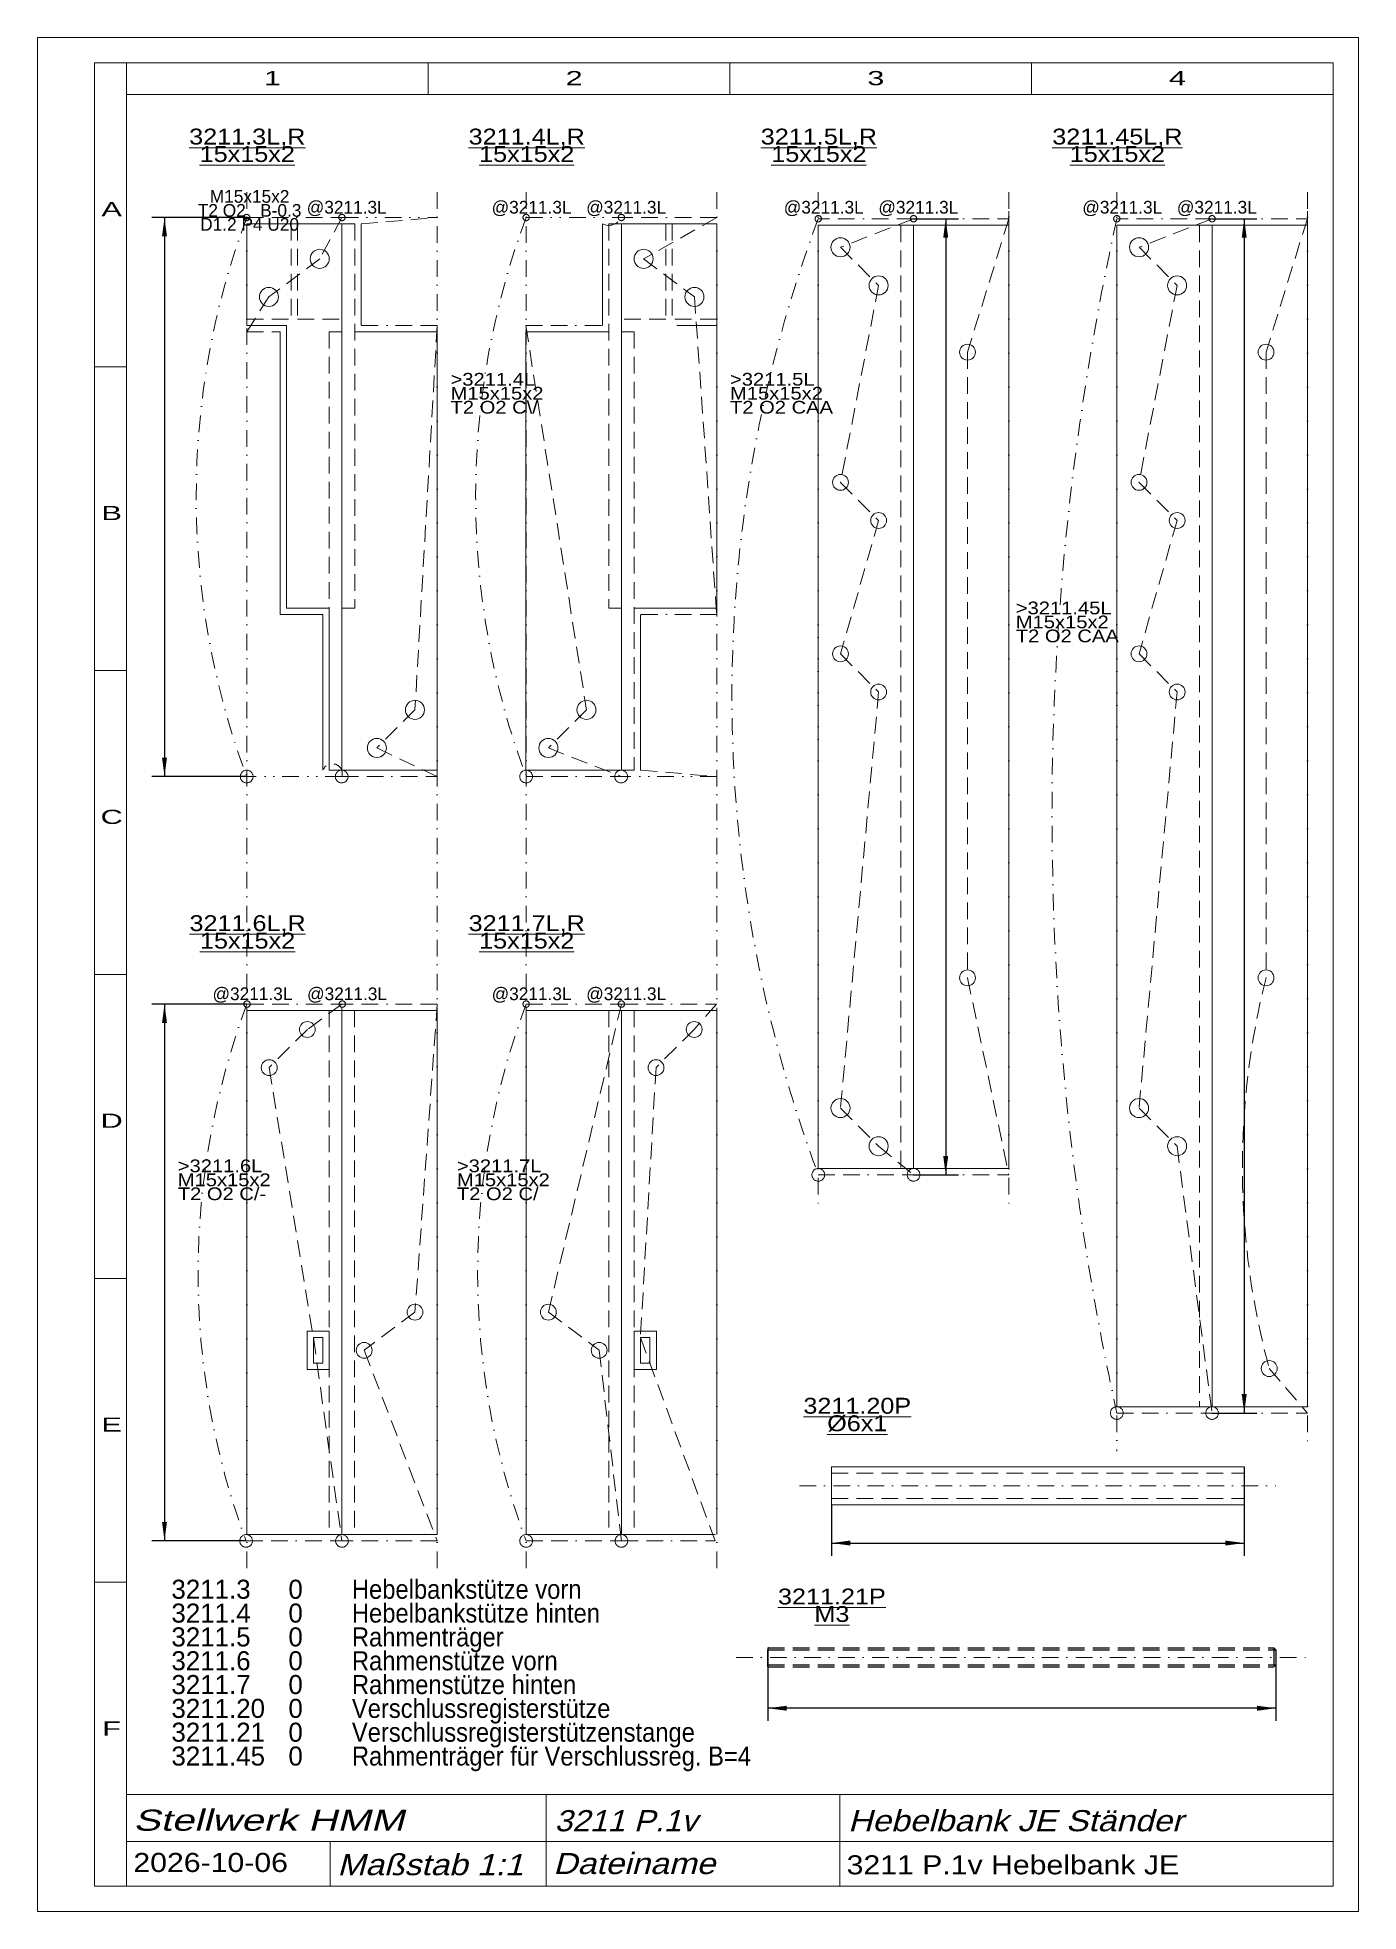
# Model space of a CAD drawing. Extents: x 1 to 209, y 1 to 296.
import ezdxf
from ezdxf.enums import TextEntityAlignment as Align

# ---------------------------------------------------------------- set-up
doc = ezdxf.new("R2010")
doc.units = 0
doc.header["$LTSCALE"] = 5.25
for name, pattern in [('BORDER', [1.75, 0.5, -0.25, 0.5, -0.25, 0, -0.25]), ('DASHDOT', [1, 0.5, -0.25, 0, -0.25]), ('DASHED', [0.75, 0.5, -0.25]), ('DIVIDE', [1.25, 0.5, -0.25, 0, -0.25, 0, -0.25]), ('PHANTOM', [2.5, 1.25, -0.25, 0.25, -0.25, 0.25, -0.25])]:
    doc.linetypes.add(name, pattern=pattern)
for name, color, linetype, lineweight in [('3211 STÄNDER JE', 7, 'CONTINUOUS', 18), ('3211_3L', 11, 'CONTINUOUS', 13), ('3211_3R', 15, 'CONTINUOUS', 13), ('3211_45L', 11, 'CONTINUOUS', 13), ('3211_45R', 15, 'CONTINUOUS', 13), ('3211_4L', 11, 'CONTINUOUS', 13), ('3211_4R', 15, 'CONTINUOUS', 13), ('3211_5L', 11, 'CONTINUOUS', 13), ('3211_5R', 15, 'CONTINUOUS', 13), ('3211_6L', 11, 'CONTINUOUS', 13), ('3211_6R', 15, 'CONTINUOUS', 13), ('3211_7L', 11, 'CONTINUOUS', 13), ('3211_7R', 15, 'CONTINUOUS', 13), ('3211___ HEBELBANK JE', 230, 'CONTINUOUS', 13), ('BEMASSUNG', 7, 'CONTINUOUS', 25), ('BESCHRIFTUNG', 7, 'CONTINUOUS', 25), ('HILFSLINIEN', 3, 'CONTINUOUS', 0), ('MASSGRENZEN', 172, 'CONTINUOUS', 25), ('MASSLINIEN', 172, 'CONTINUOUS', 25), ('MASSTEXTE', 212, 'CONTINUOUS', 25), ('MITTELLINIEN', 5, 'DASHDOT', 13), ('STANDARD', 7, 'CONTINUOUS', 0), ('UNSICHTBARE', 92, 'DASHED', 25)]:
    doc.layers.add(name, color=color, linetype=linetype, lineweight=lineweight)
doc.styles.add('Arial', font='arial.ttf')

# ---------------------------------------------------------------- blocks, each defined once
blk = doc.blocks.new('D207007488')
at = {"layer": 'MASSGRENZEN'}
for points in [[(21, 267.66), (21.39, 264.69), (20.61, 264.69)], [(21, 179.66), (20.61, 182.63), (21.39, 182.63)]]:
    blk.add_solid(points, dxfattribs=at)
at = {"layer": 'MASSLINIEN', "color": 172}
for p, q in [((33.94, 267.66), (19, 267.66)), ((21, 267.66), (21, 179.66)), ((33.94, 179.66), (19, 179.66))]:
    blk.add_line(p, q, dxfattribs=at)
blk = doc.blocks.new('D207007744')
at = {"layer": 'MASSGRENZEN'}
for points in [[(21, 143.84), (21.39, 140.87), (20.61, 140.87)], [(21, 59.34), (20.61, 62.32), (21.39, 62.32)]]:
    blk.add_solid(points, dxfattribs=at)
at = {"layer": 'MASSLINIEN', "color": 172}
for p, q in [((33.99, 143.84), (19, 143.84)), ((21, 143.84), (21, 59.34)), ((33.85, 59.34), (19, 59.34))]:
    blk.add_line(p, q, dxfattribs=at)
blk = doc.blocks.new('D207008256')
at = {"layer": 'MASSGRENZEN'}
for points in [[(144, 267.47), (144.39, 264.49), (143.61, 264.49)], [(144, 116.97), (143.61, 119.94), (144.39, 119.94)]]:
    blk.add_solid(points, dxfattribs=at)
at = {"layer": 'MASSLINIEN', "color": 172}
for p, q in [((138.94, 267.47), (146, 267.47)), ((144, 267.47), (144, 116.97)), ((138.94, 116.97), (146, 116.97))]:
    blk.add_line(p, q, dxfattribs=at)
blk = doc.blocks.new('D207008512')
at = {"layer": 'MASSGRENZEN'}
for points in [[(191, 267.47), (191.39, 264.49), (190.61, 264.49)], [(191, 79.47), (190.61, 82.44), (191.39, 82.44)]]:
    blk.add_solid(points, dxfattribs=at)
at = {"layer": 'MASSLINIEN', "color": 172}
for p, q in [((185.94, 267.47), (193, 267.47)), ((191, 267.47), (191, 79.47)), ((185.94, 79.47), (193, 79.47))]:
    blk.add_line(p, q, dxfattribs=at)
blk = doc.blocks.new('D207009024')
at = {"layer": 'MASSGRENZEN'}
for points in [[(126, 59), (128.97, 59.39), (128.97, 58.61)], [(191, 59), (188.03, 58.61), (188.03, 59.39)]]:
    blk.add_solid(points, dxfattribs=at)
at = {"layer": 'MASSLINIEN', "color": 172}
for p, q in [((191, 71), (191, 57)), ((126, 65), (126, 57)), ((126, 59), (191, 59))]:
    blk.add_line(p, q, dxfattribs=at)
blk = doc.blocks.new('D207009280')
at = {"layer": 'MASSGRENZEN'}
for points in [[(116, 33), (118.97, 33.39), (118.97, 32.61)], [(196, 33), (193.03, 32.61), (193.03, 33.39)]]:
    blk.add_solid(points, dxfattribs=at)
at = {"layer": 'MASSLINIEN', "color": 172}
for p, q in [((116, 42.4), (116, 31)), ((196, 39.81), (196, 31)), ((196, 33), (116, 33))]:
    blk.add_line(p, q, dxfattribs=at)

msp = doc.modelspace()

# ---------------------------------------------------------------- linework, layer by layer
at = {"layer": '3211 STÄNDER JE'}
for p, q in [((153.94, 268.66), (153.94, 117.97)), ((200.94, 268.66), (200.94, 80.47)), ((33.94, 266.66), (33.94, 250.66)), ((33.94, 266.66), (49.04, 266.66)), ((48.94, 266.66), (48.94, 180.66)), ((48.94, 266.66), (50.95, 266.66)), ((90.94, 266.66), (92.94, 266.66)), ((107.94, 266.66), (92.85, 266.66)), ((92.94, 266.66), (92.94, 180.66)), ((107.94, 266.66), (107.94, 206.16)), ((123.94, 266.47), (123.94, 117.97)), ((138.94, 266.47), (123.94, 266.47)), ((138.94, 266.47), (138.94, 117.97)), ((138.94, 266.47), (153.94, 266.47)), ((170.94, 266.47), (170.94, 80.47)), ((185.94, 266.47), (170.94, 266.47)), ((185.94, 266.47), (185.94, 80.47)), ((185.94, 266.47), (200.94, 266.47)), ((33.94, 250.66), (40.19, 250.66)), ((40.19, 250.66), (40.19, 206.16)), ((63.94, 249.66), (50.95, 249.66)), ((63.94, 249.66), (63.94, 180.66)), ((77.89, 249.66), (90.94, 249.66)), ((77.89, 249.66), (77.89, 180.66)), ((107.94, 250.66), (101.69, 250.66)), ((40.19, 206.16), (46.94, 206.16)), ((46.94, 206.16), (46.94, 180.66)), ((50.95, 206.16), (48.94, 206.16)), ((92.95, 206.16), (90.94, 206.16)), ((107.94, 206.16), (94.94, 206.16)), ((48.94, 180.66), (46.94, 180.66)), ((48.9, 180.66), (63.94, 180.66)), ((77.85, 180.66), (92.94, 180.66)), ((94.94, 180.66), (92.94, 180.66)), ((33.94, 142.84), (33.94, 60.34)), ((33.99, 142.84), (48.94, 142.84)), ((48.94, 143.34), (48.94, 130.34)), ((48.94, 142.84), (48.94, 60.34)), ((63.94, 142.84), (48.94, 142.84)), ((63.94, 142.84), (63.94, 60.34)), ((77.94, 142.84), (77.94, 60.34)), ((77.94, 142.84), (92.94, 142.84)), ((92.94, 142.84), (92.94, 60.34)), ((92.94, 142.84), (107.89, 142.84)), ((92.94, 142.84), (92.94, 129.84)), ((107.94, 142.84), (107.94, 60.34)), ((123.94, 117.97), (138.94, 117.97)), ((138.94, 117.97), (153.94, 117.97)), ((43.44, 92.34), (46.94, 92.34)), ((43.44, 86.34), (43.44, 92.34)), ((46.94, 92.34), (46.94, 86.34)), ((94.94, 92.34), (98.44, 92.34)), ((94.94, 86.34), (94.94, 92.34)), ((98.44, 92.34), (98.44, 86.34)), ((46.94, 86.34), (43.44, 86.34)), ((98.44, 86.34), (94.94, 86.34)), ((170.94, 80.47), (185.94, 80.47)), ((185.94, 80.47), (200.94, 80.47)), ((126, 71), (191, 71)), ((126, 71), (126, 65)), ((191, 71), (191, 65)), ((126, 65), (191, 65)), ((33.85, 60.34), (48.94, 60.34)), ((63.94, 60.34), (48.94, 60.34)), ((77.94, 60.34), (92.94, 60.34)), ((92.94, 60.34), (107.7, 60.34))]:
    msp.add_line(p, q, dxfattribs=at)
at = {"layer": '3211 STÄNDER JE', "linetype": 'DASHED'}
for p, q in [((40.94, 266.66), (40.94, 251.66)), ((41.94, 266.66), (41.94, 251.66)), ((50.95, 266.66), (50.95, 206.16)), ((90.94, 266.66), (90.94, 206.16)), ((99.94, 266.66), (99.94, 251.66)), ((100.94, 266.66), (100.94, 251.66)), ((136.94, 266.42), (136.94, 117.97)), ((183.94, 266.42), (183.94, 80.47)), ((33.94, 251.66), (40.94, 251.66)), ((41.94, 251.66), (48.94, 251.66)), ((99.94, 251.66), (92.94, 251.66)), ((107.94, 251.66), (100.94, 251.66)), ((46.94, 249.66), (46.94, 206.16)), ((46.94, 249.66), (48.94, 249.66)), ((94.94, 249.66), (92.94, 249.66)), ((94.94, 249.66), (94.94, 180.66)), ((46.94, 142.84), (46.94, 60.34)), ((50.94, 142.84), (50.94, 60.34)), ((90.94, 142.84), (90.94, 60.34)), ((94.94, 142.84), (94.94, 60.34)), ((126, 70), (191, 70)), ((126, 66), (191, 66))]:
    msp.add_line(p, q, dxfattribs=at)
at = {"layer": '3211_3L', "linetype": 'BORDER'}
for p, q in [((33.94, 267.66), (48.94, 267.66)), ((33.94, 249.66), (39.19, 249.66))]:
    msp.add_line(p, q, dxfattribs=at)
at = {"layer": '3211_3L', "linetype": 'DASHED'}
for p, q in [((48.94, 267.66), (45.44, 261.16)), ((45.44, 261.16), (37.44, 255.16)), ((37.44, 255.16), (33.94, 249.66))]:
    msp.add_line(p, q, dxfattribs=at)
at = {"layer": '3211_3L'}
for p, q in [((39.19, 249.66), (39.19, 205.16)), ((39.19, 205.16), (45.94, 205.16)), ((45.94, 205.16), (45.94, 180.66))]:
    msp.add_line(p, q, dxfattribs=at)
at = {"layer": '3211_3L', "linetype": 'DIVIDE'}
msp.add_line((48.94, 179.66), (33.94, 179.66), dxfattribs=at)
at = {"layer": '3211_3L', "linetype": 'PHANTOM'}
for centre, radius in [((33.94, 267.66), 0.5), ((33.94, 179.66), 1)]:
    msp.add_circle(centre, radius, dxfattribs=at)
at = {"layer": '3211_3L'}
for centre in [(45.44, 261.16), (37.44, 255.16)]:
    msp.add_circle(centre, 1.5, dxfattribs=at)
at = {"layer": '3211_3L', "linetype": 'DASHED'}
msp.add_arc((47.42, 180.09), 1.58, 344.099, 519.0311, dxfattribs=at)
at = {"layer": '3211_3R', "linetype": 'DIVIDE'}
msp.add_line((48.94, 267.66), (63.94, 267.66), dxfattribs=at)
at = {"layer": '3211_3R', "linetype": 'DASHED'}
for p, q in [((51.95, 266.66), (63.94, 267.66)), ((63.94, 250.66), (60.44, 190.16)), ((60.44, 190.16), (54.44, 184.16)), ((54.44, 184.16), (63.94, 179.66))]:
    msp.add_line(p, q, dxfattribs=at)
at = {"layer": '3211_3R'}
msp.add_line((51.95, 266.66), (51.95, 250.66), dxfattribs=at)
at = {"layer": '3211_3R', "linetype": 'BORDER'}
for p, q in [((63.94, 250.66), (51.95, 250.66)), ((48.9, 179.66), (63.94, 179.66))]:
    msp.add_line(p, q, dxfattribs=at)
at = {"layer": '3211_3R', "linetype": 'PHANTOM'}
for centre, radius in [((48.94, 267.66), 0.5), ((48.9, 179.66), 1)]:
    msp.add_circle(centre, radius, dxfattribs=at)
at = {"layer": '3211_3R'}
for centre in [(60.44, 190.16), (54.44, 184.16)]:
    msp.add_circle(centre, 1.5, dxfattribs=at)
at = {"layer": '3211_45L', "linetype": 'BORDER'}
for p, q in [((185.94, 267.47), (170.94, 267.47)), ((170.94, 79.47), (185.94, 79.47))]:
    msp.add_line(p, q, dxfattribs=at)
at = {"layer": '3211_45L', "linetype": 'DASHED'}
for p, q in [((185.94, 267.47), (174.44, 262.97)), ((174.44, 262.97), (180.44, 256.97)), ((180.44, 256.97), (174.44, 225.97)), ((174.44, 225.97), (180.44, 219.97)), ((180.44, 219.97), (174.44, 198.97)), ((174.44, 198.97), (180.44, 192.97)), ((180.44, 192.97), (174.44, 127.47)), ((174.44, 127.47), (180.44, 121.47)), ((180.44, 121.47), (185.94, 79.47))]:
    msp.add_line(p, q, dxfattribs=at)
at = {"layer": '3211_45L', "linetype": 'PHANTOM'}
for centre, radius in [((170.94, 267.47), 0.5), ((170.94, 79.47), 1)]:
    msp.add_circle(centre, radius, dxfattribs=at)
at = {"layer": '3211_45L'}
for centre, radius in [((174.44, 262.97), 1.5), ((180.44, 256.97), 1.5), ((174.44, 225.97), 1.25), ((180.44, 219.97), 1.25), ((174.44, 198.97), 1.25), ((180.44, 192.97), 1.25), ((174.44, 127.47), 1.5), ((180.44, 121.47), 1.5)]:
    msp.add_circle(centre, radius, dxfattribs=at)
at = {"layer": '3211_45R', "linetype": 'BORDER'}
for p, q in [((185.94, 267.47), (200.94, 267.47)), ((185.94, 79.47), (200.94, 79.47))]:
    msp.add_line(p, q, dxfattribs=at)
at = {"layer": '3211_45R', "linetype": 'DASHED'}
for p, q in [((200.94, 267.47), (194.44, 246.47)), ((194.44, 246.47), (194.44, 147.97)), ((194.94, 86.47), (200.94, 79.47))]:
    msp.add_line(p, q, dxfattribs=at)
at = {"layer": '3211_45R', "linetype": 'PHANTOM'}
for centre, radius in [((185.94, 267.47), 0.5), ((185.94, 79.47), 1)]:
    msp.add_circle(centre, radius, dxfattribs=at)
at = {"layer": '3211_45R'}
for centre in [(194.44, 246.47), (194.44, 147.97), (194.94, 86.47)]:
    msp.add_circle(centre, 1.25, dxfattribs=at)
at = {"layer": '3211_45R', "linetype": 'DASHED'}
msp.add_arc((311.94, 118.17), 121.22, 165.7701, 195.1615, dxfattribs=at)
at = {"layer": '3211_4L', "linetype": 'DIVIDE'}
msp.add_line((77.94, 267.66), (92.94, 267.66), dxfattribs=at)
at = {"layer": '3211_4L'}
msp.add_line((89.94, 266.66), (89.94, 250.66), dxfattribs=at)
at = {"layer": '3211_4L', "linetype": 'BORDER'}
for p, q in [((77.89, 250.66), (89.94, 250.66)), ((77.94, 179.66), (92.94, 179.66))]:
    msp.add_line(p, q, dxfattribs=at)
at = {"layer": '3211_4L', "linetype": 'DASHED'}
for p, q in [((77.89, 250.66), (87.44, 190.16)), ((87.44, 190.16), (81.44, 184.16)), ((81.44, 184.16), (92.94, 179.66))]:
    msp.add_line(p, q, dxfattribs=at)
at = {"layer": '3211_4L', "linetype": 'PHANTOM'}
for centre, radius in [((77.94, 267.66), 0.5), ((77.94, 179.66), 1)]:
    msp.add_circle(centre, radius, dxfattribs=at)
at = {"layer": '3211_4L'}
for centre in [(87.44, 190.16), (81.44, 184.16)]:
    msp.add_circle(centre, 1.5, dxfattribs=at)
at = {"layer": '3211_4L', "linetype": 'DASHED'}
msp.add_arc((90.94, 268.66), 2.24, 243.4349, 333.4349, dxfattribs=at)
at = {"layer": '3211_4R', "linetype": 'BORDER'}
for p, q in [((107.94, 267.66), (92.94, 267.66)), ((107.94, 205.16), (95.94, 205.16))]:
    msp.add_line(p, q, dxfattribs=at)
at = {"layer": '3211_4R', "linetype": 'DASHED'}
for p, q in [((107.94, 267.66), (96.44, 261.16)), ((96.44, 261.16), (104.44, 255.16)), ((104.44, 255.16), (107.94, 205.16)), ((95.94, 180.66), (107.94, 179.66))]:
    msp.add_line(p, q, dxfattribs=at)
at = {"layer": '3211_4R'}
msp.add_line((95.94, 205.16), (95.94, 180.66), dxfattribs=at)
at = {"layer": '3211_4R', "linetype": 'DIVIDE'}
msp.add_line((107.94, 179.66), (92.9, 179.66), dxfattribs=at)
at = {"layer": '3211_4R', "linetype": 'PHANTOM'}
for centre, radius in [((92.94, 267.66), 0.5), ((92.9, 179.66), 1)]:
    msp.add_circle(centre, radius, dxfattribs=at)
at = {"layer": '3211_4R'}
for centre in [(96.44, 261.16), (104.44, 255.16)]:
    msp.add_circle(centre, 1.5, dxfattribs=at)
at = {"layer": '3211_5L', "linetype": 'BORDER'}
for p, q in [((138.94, 267.47), (123.94, 267.47)), ((123.94, 116.97), (138.94, 116.97))]:
    msp.add_line(p, q, dxfattribs=at)
at = {"layer": '3211_5L', "linetype": 'DASHED'}
for p, q in [((138.94, 267.47), (127.44, 262.97)), ((127.44, 262.97), (133.44, 256.97)), ((133.44, 256.97), (127.44, 225.97)), ((127.44, 225.97), (133.44, 219.97)), ((133.44, 219.97), (127.44, 198.97)), ((127.44, 198.97), (133.44, 192.97)), ((133.44, 192.97), (127.44, 127.47)), ((127.44, 127.47), (133.44, 121.47)), ((133.44, 121.47), (138.94, 116.97))]:
    msp.add_line(p, q, dxfattribs=at)
at = {"layer": '3211_5L', "linetype": 'PHANTOM'}
for centre, radius in [((123.94, 267.47), 0.5), ((123.94, 116.97), 1)]:
    msp.add_circle(centre, radius, dxfattribs=at)
at = {"layer": '3211_5L'}
for centre, radius in [((127.44, 262.97), 1.5), ((133.44, 256.97), 1.5), ((127.44, 225.97), 1.25), ((133.44, 219.97), 1.25), ((127.44, 198.97), 1.25), ((133.44, 192.97), 1.25), ((127.44, 127.47), 1.5), ((133.44, 121.47), 1.5)]:
    msp.add_circle(centre, radius, dxfattribs=at)
at = {"layer": '3211_5R', "linetype": 'BORDER'}
for p, q in [((138.94, 267.47), (153.94, 267.47)), ((138.94, 116.97), (153.94, 116.97))]:
    msp.add_line(p, q, dxfattribs=at)
at = {"layer": '3211_5R', "linetype": 'DASHED'}
for p, q in [((153.94, 267.47), (147.44, 246.47)), ((147.44, 246.47), (147.44, 147.97)), ((147.44, 147.97), (153.94, 116.97))]:
    msp.add_line(p, q, dxfattribs=at)
at = {"layer": '3211_5R', "linetype": 'PHANTOM'}
for centre, radius in [((138.94, 267.47), 0.5), ((138.94, 116.97), 1)]:
    msp.add_circle(centre, radius, dxfattribs=at)
at = {"layer": '3211_5R'}
for centre in [(147.44, 246.47), (147.44, 147.97)]:
    msp.add_circle(centre, 1.25, dxfattribs=at)
at = {"layer": '3211_6L', "linetype": 'BORDER'}
for p, q in [((33.99, 143.84), (48.94, 143.84)), ((33.85, 59.34), (48.94, 59.34))]:
    msp.add_line(p, q, dxfattribs=at)
at = {"layer": '3211_6L', "linetype": 'DASHED'}
for p, q in [((48.94, 143.84), (43.49, 139.84)), ((43.49, 139.84), (37.49, 133.84)), ((37.49, 133.84), (44.44, 91.34)), ((44.44, 91.34), (48.94, 59.34))]:
    msp.add_line(p, q, dxfattribs=at)
at = {"layer": '3211_6L'}
for p, q in [((44.44, 87.34), (44.44, 91.34)), ((44.44, 91.34), (45.94, 91.34)), ((45.94, 91.34), (45.94, 87.34)), ((45.94, 87.34), (44.44, 87.34))]:
    msp.add_line(p, q, dxfattribs=at)
at = {"layer": '3211_6L', "linetype": 'PHANTOM'}
for centre, radius in [((33.99, 143.84), 0.5), ((33.85, 59.34), 1)]:
    msp.add_circle(centre, radius, dxfattribs=at)
at = {"layer": '3211_6L'}
for centre in [(43.49, 139.84), (37.49, 133.84)]:
    msp.add_circle(centre, 1.25, dxfattribs=at)
at = {"layer": '3211_6R', "linetype": 'BORDER'}
for p, q in [((63.94, 143.84), (48.99, 143.84)), ((63.94, 59.34), (48.94, 59.34))]:
    msp.add_line(p, q, dxfattribs=at)
at = {"layer": '3211_6R', "linetype": 'DASHED'}
for p, q in [((63.94, 143.84), (60.44, 95.34)), ((60.44, 95.34), (52.44, 89.34)), ((52.44, 89.34), (63.94, 59.34))]:
    msp.add_line(p, q, dxfattribs=at)
at = {"layer": '3211_6R', "linetype": 'PHANTOM'}
for centre, radius in [((48.99, 143.84), 0.5), ((48.94, 59.34), 1)]:
    msp.add_circle(centre, radius, dxfattribs=at)
at = {"layer": '3211_6R'}
for centre in [(60.44, 95.34), (52.44, 89.34)]:
    msp.add_circle(centre, 1.25, dxfattribs=at)
at = {"layer": '3211_7L', "linetype": 'BORDER'}
for p, q in [((77.94, 143.84), (92.94, 143.84)), ((77.94, 59.34), (92.94, 59.34))]:
    msp.add_line(p, q, dxfattribs=at)
at = {"layer": '3211_7L', "linetype": 'DASHED'}
for p, q in [((92.94, 143.84), (81.44, 95.34)), ((81.44, 95.34), (89.44, 89.34)), ((89.44, 89.34), (92.94, 59.34))]:
    msp.add_line(p, q, dxfattribs=at)
at = {"layer": '3211_7L', "linetype": 'PHANTOM'}
for centre, radius in [((77.94, 143.84), 0.5), ((77.94, 59.34), 1)]:
    msp.add_circle(centre, radius, dxfattribs=at)
at = {"layer": '3211_7L'}
for centre in [(81.44, 95.34), (89.44, 89.34)]:
    msp.add_circle(centre, 1.25, dxfattribs=at)
at = {"layer": '3211_7R', "linetype": 'BORDER'}
for p, q in [((92.94, 143.84), (107.89, 143.84)), ((92.94, 59.34), (107.7, 59.34))]:
    msp.add_line(p, q, dxfattribs=at)
at = {"layer": '3211_7R', "linetype": 'DASHED'}
for p, q in [((107.89, 143.84), (104.39, 139.84)), ((104.39, 139.84), (98.39, 133.84)), ((98.39, 133.84), (95.94, 91.34)), ((95.94, 91.34), (107.7, 59.34))]:
    msp.add_line(p, q, dxfattribs=at)
at = {"layer": '3211_7R'}
for p, q in [((95.94, 87.34), (95.94, 91.34)), ((95.94, 91.34), (97.44, 91.34)), ((97.44, 91.34), (97.44, 87.34)), ((97.44, 87.34), (95.94, 87.34))]:
    msp.add_line(p, q, dxfattribs=at)
at = {"layer": '3211_7R', "linetype": 'PHANTOM'}
for centre, radius in [((92.94, 143.84), 0.5), ((92.94, 59.34), 1)]:
    msp.add_circle(centre, radius, dxfattribs=at)
at = {"layer": '3211_7R'}
for centre in [(104.39, 139.84), (98.39, 133.84)]:
    msp.add_circle(centre, 1.25, dxfattribs=at)
at = {"layer": '3211___ HEBELBANK JE', "linetype": 'DASHDOT'}
for centre, radius, start, end in [((151.67, 223.66), 125.68, 159.5062, 200.4938), ((195.67, 223.66), 125.68, 159.5062, 200.4938), ((325.27, 192.22), 214.93, 159.5062, 200.4938), ((598.14, 173.47), 437.41, 167.5904, 192.4096), ((146.96, 101.4), 120.68, 159.4084, 200.396), ((190.98, 101.59), 120.68, 159.5062, 200.4938)]:
    msp.add_arc(centre, radius, start, end, dxfattribs=at)
at = {"layer": 'HILFSLINIEN'}
msp.add_line((185.94, 80.47), (200.94, 80.47), dxfattribs=at)
at = {"layer": 'MITTELLINIEN'}
for p, q in [((33.94, 271.66), (33.94, 54.34)), ((63.94, 271.66), (63.94, 54.34)), ((77.94, 271.66), (77.94, 54.34)), ((107.94, 271.66), (107.94, 54.34)), ((123.94, 271.66), (123.94, 111.97)), ((153.94, 271.66), (153.94, 111.97)), ((170.94, 271.66), (170.94, 73.47)), ((200.94, 271.66), (200.94, 74.47)), ((123.94, 205.47), (123.94, 180.47)), ((123.94, 205.47), (123.94, 180.47)), ((170.94, 205.47), (170.94, 180.47)), ((170.94, 205.47), (170.94, 180.47)), ((121, 68), (196, 68)), ((111, 41), (201, 41))]:
    msp.add_line(p, q, dxfattribs=at)
at = {"layer": 'STANDARD'}
for p, q in [((1, 1), (1, 296)), ((1, 296), (209, 296)), ((209, 296), (209, 1)), ((10, 5), (10, 292)), ((10, 292), (15, 292)), ((15, 292), (205, 292)), ((15, 287), (15, 292)), ((62.5, 292), (62.5, 287)), ((110, 292), (110, 287)), ((157.5, 292), (157.5, 287)), ((205, 292), (205, 287)), ((15, 287), (205, 287)), ((15, 5), (15, 287)), ((205, 287), (205, 5)), ((10, 244.17), (15, 244.17)), ((10, 196.33), (15, 196.33)), ((205, 182.12), (205, 5.12)), ((10, 148.5), (15, 148.5)), ((10, 100.67), (15, 100.67)), ((10, 52.83), (15, 52.83)), ((10, 5), (15, 5)), ((205, 5), (15, 5)), ((209, 1), (1, 1))]:
    msp.add_line(p, q, dxfattribs=at)
at = {"layer": 'STANDARD', "lineweight": 0}
for p, q in [((15, 19.4), (205, 19.4)), ((81.11, 19.4), (81.11, 5)), ((127.31, 19.4), (127.31, 5)), ((15, 12), (205, 12)), ((47.11, 12), (47.11, 5))]:
    msp.add_line(p, q, dxfattribs=at)
at = {"layer": 'UNSICHTBARE'}
for p, q in [((116, 42.5), (116.1, 42.5)), ((116, 39.5), (116, 42.5)), ((116, 42.5), (195.69, 42.5)), ((116, 42.5), (116, 39.5)), ((116, 42.4), (116, 41.4)), ((116, 42.19), (196, 42.19)), ((116, 41.4), (116, 40.6)), ((195.69, 42.5), (195.69, 39.5)), ((195.69, 42.5), (196, 42.19)), ((196, 42.19), (196, 39.81)), ((116, 39.6), (116, 40.6)), ((116, 39.81), (196, 39.81)), ((116, 39.5), (116.1, 39.5)), ((116, 39.5), (195.69, 39.5)), ((195.69, 39.5), (196, 39.81))]:
    msp.add_line(p, q, dxfattribs=at)
for centre, start, end in [((116.1, 42.4), 90, 180), ((116.1, 39.6), 180, 270)]:
    msp.add_arc(centre, 0.1, start, end, dxfattribs=at)

# ---------------------------------------------------------------- block references
at = {"layer": 'BEMASSUNG'}
for name in ['D207007488', 'D207008256', 'D207008512', 'D207007744', 'D207009024', 'D207009280']:
    msp.add_blockref(name, (0, 0), dxfattribs=at)

# ---------------------------------------------------------------- texts
at = {"layer": '3211_3L', "insert": (34.4, 268.77), "char_height": 2, "attachment_point": 5, "line_spacing_factor": 0.66, "style": 'Arial'}
msp.add_mtext('\\W0.972813;M15x15x2 \\PT2 O2   B-0.3\\PD1.2 P4 U20\\P', dxfattribs=at)
at = {"layer": '3211_3R', "style": 'Arial', "width": 0.972833}
msp.add_text('@3211.3L', height=2, dxfattribs=at).set_placement((49.69, 269.28), align=Align.MIDDLE_CENTER)
at = {"layer": '3211_45L', "style": 'Arial', "width": 0.972833}
msp.add_text('@3211.3L', height=2, dxfattribs=at).set_placement((171.8, 269.28), align=Align.MIDDLE_CENTER)
at = {"layer": '3211_45R', "style": 'Arial', "width": 0.972833}
msp.add_text('@3211.3L', height=2, dxfattribs=at).set_placement((186.69, 269.28), align=Align.MIDDLE_CENTER)
at = {"layer": '3211_4L', "style": 'Arial', "width": 0.972833}
msp.add_text('@3211.3L', height=2, dxfattribs=at).set_placement((78.8, 269.28), align=Align.MIDDLE_CENTER)
at = {"layer": '3211_4R', "style": 'Arial', "width": 0.972833}
msp.add_text('@3211.3L', height=2, dxfattribs=at).set_placement((93.69, 269.28), align=Align.MIDDLE_CENTER)
at = {"layer": '3211_5L', "style": 'Arial', "width": 0.972833}
msp.add_text('@3211.3L', height=2, dxfattribs=at).set_placement((124.8, 269.28), align=Align.MIDDLE_CENTER)
at = {"layer": '3211_5R', "style": 'Arial', "width": 0.972833}
msp.add_text('@3211.3L', height=2, dxfattribs=at).set_placement((139.69, 269.28), align=Align.MIDDLE_CENTER)
at = {"layer": '3211_6L', "style": 'Arial', "width": 0.972833}
msp.add_text('@3211.3L', height=2, dxfattribs=at).set_placement((34.85, 145.46), align=Align.MIDDLE_CENTER)
at = {"layer": '3211_6R', "style": 'Arial', "width": 0.972833}
msp.add_text('@3211.3L', height=2, dxfattribs=at).set_placement((49.74, 145.46), align=Align.MIDDLE_CENTER)
at = {"layer": '3211_7L', "style": 'Arial', "width": 0.972833}
msp.add_text('@3211.3L', height=2, dxfattribs=at).set_placement((78.8, 145.46), align=Align.MIDDLE_CENTER)
at = {"layer": '3211_7R', "style": 'Arial', "width": 0.972833}
msp.add_text('@3211.3L', height=2, dxfattribs=at).set_placement((93.69, 145.46), align=Align.MIDDLE_CENTER)
at = {"layer": '3211___ HEBELBANK JE', "style": 'Arial'}
for s, insert, char_height, attachment_point, line_spacing_factor in [('\\W1.135103;\\L3211.3L,R\\P15x15x2', (34.03, 279.01), 2.5, 5, 0.66), ('\\W1.135103;\\L3211.4L,R\\P15x15x2', (78.03, 279.01), 2.5, 5, 0.66), ('\\W1.135103;\\L3211.5L,R\\P15x15x2', (124.03, 279.01), 2.5, 5, 0.66), ('\\W1.135108;\\L3211.45L,R\\P15x15x2', (171.03, 279.01), 2.5, 5, 0.66), ('\\W1.135146;>3211.4L\\PM15x15x2\\PT2 O2 C\\/', (66.04, 236.77), 2, 7, 0.66), ('\\W1.135145;>3211.5L\\PM15x15x2\\PT2 O2 CAA', (110.04, 236.77), 2, 7, 0.66), ('\\W1.135145;>3211.45L\\PM15x15x2\\PT2 O2 CAA', (155.04, 200.77), 2, 7, 0.66), ('\\W1.135103;\\L3211.6L,R\\P15x15x2', (34.08, 155.19), 2.5, 5, 0.66), ('\\W1.135103;\\L3211.7L,R\\P15x15x2', (78.03, 155.19), 2.5, 5, 0.66), ('\\W1.135146;>3211.6L\\PM15x15x2\\PT2 O2 C/-', (23.09, 112.95), 2, 7, 0.66), ('\\W1.135146;>3211.7L\\PM15x15x2\\PT2 O2 C/\\', (67.04, 112.95), 2, 7, 0.66), ('\\W1.135104;\\L3211.20P\\PØ6x1', (130.08, 79.19), 2.5, 5, 0.66), ('\\W0.972809;3211.3\\P3211.4\\P3211.5\\P3211.6\\P3211.7\\P3211.20\\P3211.21\\P3211.45', (22.09, 53.23), 3, 1, 0.75), ('\\W0.972828;0\\P0\\P0\\P0\\P0\\P0\\P0\\P0', (40.51, 53.23), 3, 1, 0.75), ('\\W0.891761;Hebelbankstütze vorn\\PHebelbankstütze hinten\\PRahmenträger\\PRahmenstütze vorn\\PRahmenstütze hinten\\PVerschlussregisterstütze\\PVerschlussregisterstützenstange\\PRahmenträger für Verschlussreg. B=4\\P', (50.51, 53.23), 3, 1, 0.75), ('\\W1.135105;\\L3211.21P\\PM3', (126.08, 49.19), 2.5, 5, 0.66)]:
    msp.add_mtext(s, dxfattribs=dict(at, insert=insert, char_height=char_height, attachment_point=attachment_point, line_spacing_factor=line_spacing_factor))
at = {"layer": 'BESCHRIFTUNG', "style": 'Arial', "oblique": 15}
for s, width, p in [('Stellwerk HMM', 1.365378, (16.1, 17.04)), ('3211 P.1v', 1.072904, (82.42, 16.96)), ('Hebelbank JE Ständer', 1.134942, (128.62, 16.96)), ('Maßstab 1:1', 1.134935, (48.21, 10.04)), ('Dateiname', 1.135074, (82.2, 10.22))]:
    msp.add_text(s, height=3.325, dxfattribs=dict(at, width=width)).set_placement(p, align=Align.TOP_LEFT)
at = {"layer": 'BESCHRIFTUNG', "style": 'Arial'}
for s, width, p in [('2026-10-06', 1.135137, (16.1, 10.22)), ('3211 P.1v Hebelbank JE', 1.135067, (128.4, 9.85))]:
    msp.add_text(s, height=3, dxfattribs=dict(at, width=width)).set_placement(p, align=Align.TOP_LEFT)
at = {"layer": 'STANDARD', "style": 'Arial'}
for s, width, p in [('1', 1.547923, (38, 290.72)), ('2', 1.547922, (85.5, 290.72)), ('3', 1.547923, (133, 290.72)), ('4', 1.547923, (180.5, 290.72)), ('A', 1.547987, (12.68, 270.1)), ('B', 1.547987, (12.68, 222.26)), ('C', 1.548103, (12.68, 174.43)), ('D', 1.548104, (12.68, 126.6)), ('E', 1.547987, (12.68, 78.76)), ('F', 1.547769, (12.68, 30.93))]:
    msp.add_text(s, height=2.23, dxfattribs=dict(at, width=width)).set_placement(p, align=Align.TOP_CENTER)

doc.saveas('drawing.dxf')
